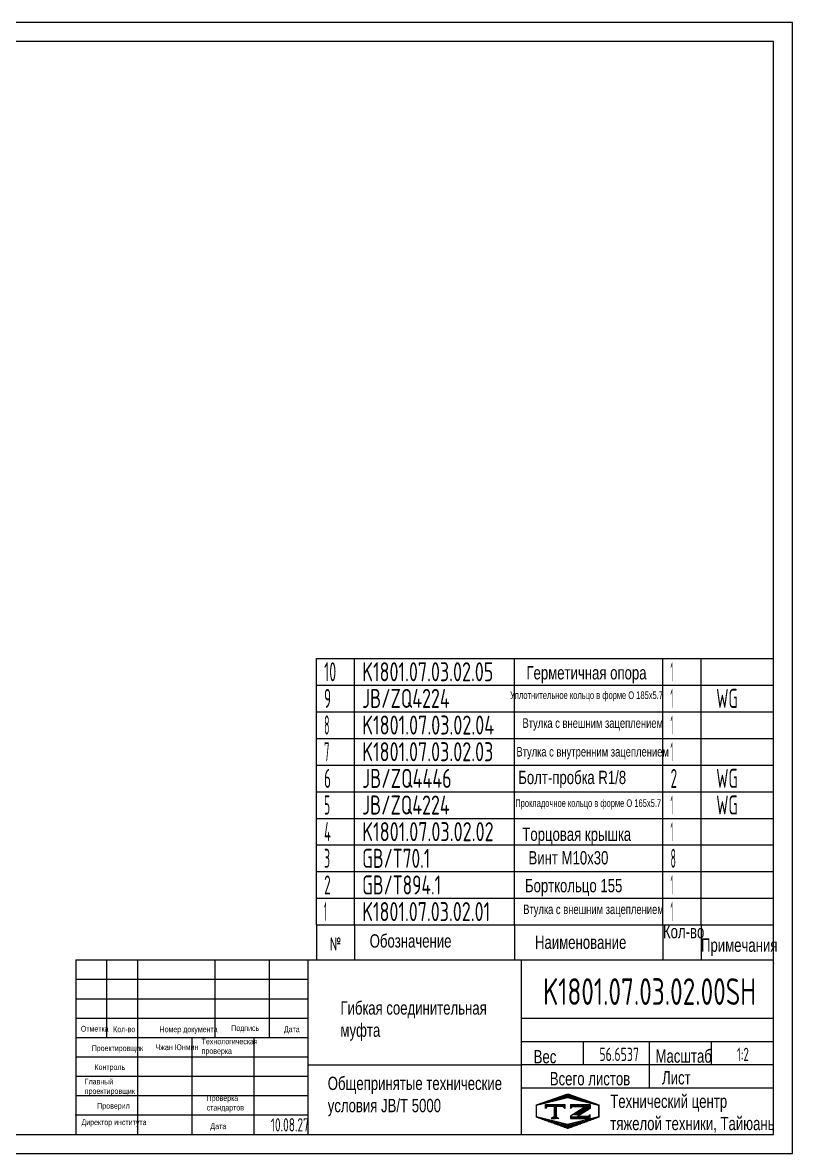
# Model space of a CAD drawing. Header units: millimetres. Extents: x 0 to 840, y 0 to 594.
# Drawn here: x 436 to 840, y 0 to 594 of the extents above; entities that cross this region are included whole.
import ezdxf
from ezdxf.enums import TextEntityAlignment as Align

# ---------------------------------------------------------------- set-up
doc = ezdxf.new("R2010")
doc.units = ezdxf.units.MM
doc.header["$LTSCALE"] = 20
for name, color, linetype in [('01', 7, 'Continuous'), ('02', 1, 'Continuous'), ('11', 3, 'Continuous'), ('THICK', 7, 'Continuous')]:
    doc.layers.add(name, color=color, linetype=linetype)
doc.styles.get("Standard").update_dxf_attribs({"font": 'isocp', "width": 0.707, "bigfont": 'intecad.shx'})

# ---------------------------------------------------------------- blocks, each defined once
blk = doc.blocks.new('*U83')
at = {"layer": '01'}
for points in [[(415, 292), (25, 292)], [(415, 5), (415, 292)], [(25, 5), (415, 5)]]:
    blk.add_lwpolyline(points, dxfattribs=at)
at = {"layer": '02'}
for points in [[(420, 297), (0, 297)], [(420, 0), (420, 297)], [(0, 0), (420, 0)]]:
    blk.add_lwpolyline(points, dxfattribs=at)
blk = doc.blocks.new('*U86')
at = {"layer": '01'}
for p, q in [((0, -14), (0, 0)), ((240, -14), (240, 0))]:
    blk.add_line(p, q, dxfattribs=at)
at = {"layer": '02'}
for p, q in [((0, 0), (20, 0)), ((20, -14), (20, 0)), ((20, 0), (104, 0)), ((104, -14), (104, 0)), ((104, 0), (182, 0)), ((182, -14), (182, 0)), ((182, 0), (202, 0)), ((202, -14), (202, 0)), ((202, 0), (240, 0))]:
    blk.add_line(p, q, dxfattribs=at)
blk = doc.blocks.new('*U87')
at = {"layer": '01'}
for p, q in [((0, -14), (0, 0)), ((240, -14), (240, 0))]:
    blk.add_line(p, q, dxfattribs=at)
at = {"layer": '02'}
for p, q in [((0, 0), (20, 0)), ((20, -14), (20, 0)), ((20, 0), (104, 0)), ((104, -14), (104, 0)), ((104, 0), (182, 0)), ((182, -14), (182, 0)), ((182, 0), (202, 0)), ((202, -14), (202, 0)), ((202, 0), (240, 0))]:
    blk.add_line(p, q, dxfattribs=at)
blk = doc.blocks.new('*U88')
at = {"layer": '01'}
for p, q in [((0, -14), (0, 0)), ((240, -14), (240, 0))]:
    blk.add_line(p, q, dxfattribs=at)
at = {"layer": '02'}
for p, q in [((0, 0), (20, 0)), ((20, -14), (20, 0)), ((20, 0), (104, 0)), ((104, -14), (104, 0)), ((104, 0), (182, 0)), ((182, -14), (182, 0)), ((182, 0), (202, 0)), ((202, -14), (202, 0)), ((202, 0), (240, 0))]:
    blk.add_line(p, q, dxfattribs=at)
blk = doc.blocks.new('*U89')
at = {"layer": '01'}
for p, q in [((0, -14), (0, 0)), ((240, -14), (240, 0))]:
    blk.add_line(p, q, dxfattribs=at)
at = {"layer": '02'}
for p, q in [((0, 0), (20, 0)), ((20, -14), (20, 0)), ((20, 0), (104, 0)), ((104, -14), (104, 0)), ((104, 0), (182, 0)), ((182, -14), (182, 0)), ((182, 0), (202, 0)), ((202, -14), (202, 0)), ((202, 0), (240, 0))]:
    blk.add_line(p, q, dxfattribs=at)
blk = doc.blocks.new('*U90')
at = {"layer": '01'}
for p, q in [((0, -14), (0, 0)), ((240, -14), (240, 0))]:
    blk.add_line(p, q, dxfattribs=at)
at = {"layer": '02'}
for p, q in [((0, 0), (20, 0)), ((20, -14), (20, 0)), ((20, 0), (104, 0)), ((104, -14), (104, 0)), ((104, 0), (182, 0)), ((182, -14), (182, 0)), ((182, 0), (202, 0)), ((202, -14), (202, 0)), ((202, 0), (240, 0))]:
    blk.add_line(p, q, dxfattribs=at)
blk = doc.blocks.new('*U91')
at = {"layer": '01'}
for p, q in [((0, -14), (0, 0)), ((240, -14), (240, 0))]:
    blk.add_line(p, q, dxfattribs=at)
at = {"layer": '02'}
for p, q in [((0, 0), (20, 0)), ((20, -14), (20, 0)), ((20, 0), (104, 0)), ((104, -14), (104, 0)), ((104, 0), (182, 0)), ((182, -14), (182, 0)), ((182, 0), (202, 0)), ((202, -14), (202, 0)), ((202, 0), (240, 0))]:
    blk.add_line(p, q, dxfattribs=at)
blk = doc.blocks.new('*U92')
at = {"layer": '01'}
for p, q in [((0, -14), (0, 0)), ((240, -14), (240, 0))]:
    blk.add_line(p, q, dxfattribs=at)
at = {"layer": '02'}
for p, q in [((0, 0), (20, 0)), ((20, -14), (20, 0)), ((20, 0), (104, 0)), ((104, -14), (104, 0)), ((104, 0), (182, 0)), ((182, -14), (182, 0)), ((182, 0), (202, 0)), ((202, -14), (202, 0)), ((202, 0), (240, 0))]:
    blk.add_line(p, q, dxfattribs=at)
blk = doc.blocks.new('*U93')
at = {"layer": '01'}
for p, q in [((0, -14), (0, 0)), ((240, -14), (240, 0))]:
    blk.add_line(p, q, dxfattribs=at)
at = {"layer": '02'}
for p, q in [((0, 0), (20, 0)), ((20, -14), (20, 0)), ((20, 0), (104, 0)), ((104, -14), (104, 0)), ((104, 0), (182, 0)), ((182, -14), (182, 0)), ((182, 0), (202, 0)), ((202, -14), (202, 0)), ((202, 0), (240, 0))]:
    blk.add_line(p, q, dxfattribs=at)
blk = doc.blocks.new('*U94')
at = {"layer": '01'}
for p, q in [((0, -14), (0, 0)), ((240, -14), (240, 0))]:
    blk.add_line(p, q, dxfattribs=at)
at = {"layer": '02'}
for p, q in [((0, 0), (20, 0)), ((20, -14), (20, 0)), ((20, 0), (104, 0)), ((104, -14), (104, 0)), ((104, 0), (182, 0)), ((182, -14), (182, 0)), ((182, 0), (202, 0)), ((202, -14), (202, 0)), ((202, 0), (240, 0))]:
    blk.add_line(p, q, dxfattribs=at)
blk = doc.blocks.new('*U95')
at = {"layer": '01'}
for p, q in [((0, -14), (0, 0)), ((0, 0), (20, 0)), ((20, 0), (104, 0)), ((104, 0), (182, 0)), ((182, 0), (202, 0)), ((202, 0), (240, 0)), ((240, -14), (240, 0))]:
    blk.add_line(p, q, dxfattribs=at)
at = {"layer": '02'}
for p, q in [((20, -14), (20, 0)), ((104, -14), (104, 0)), ((182, -14), (182, 0)), ((202, -14), (202, 0))]:
    blk.add_line(p, q, dxfattribs=at)
blk = doc.blocks.new('*X99')
at = {"color": 0}
for p, q in [((127.06, 7.8), (132.06, 7.8)), ((127.06, 7.5), (132.06, 7.5)), ((127.06, 7.2), (127.32, 7.2)), ((128.77, 6), (130.57, 6)), ((129.23, 6.3), (131.04, 6.3)), ((129.7, 6.6), (131.51, 6.6)), ((130.16, 6.9), (131.98, 6.9)), ((130.62, 7.2), (132.06, 7.2)), ((127.84, 5.4), (129.64, 5.4)), ((128.3, 5.7), (130.1, 5.7))]:
    blk.add_line(p, q, dxfattribs=at)
blk = doc.blocks.new('*X100')
at = {"color": 0}
for p, q in [((127.06, 4.8), (132.06, 4.8)), ((127.06, 4.5), (132.06, 4.5)), ((131.84, 5.1), (132.06, 5.1))]:
    blk.add_line(p, q, dxfattribs=at)
blk = doc.blocks.new('*X98')
at = {"color": 0}
for p, q in [((122.34, 4.5), (123.72, 4.5)), ((122.82, 4.8), (123.24, 4.8))]:
    blk.add_line(p, q, dxfattribs=at)
blk = doc.blocks.new('*X97')
at = {"color": 0}
for p, q in [((120.53, 7.8), (125.53, 7.8)), ((120.53, 7.5), (125.53, 7.5)), ((120.53, 7.2), (120.79, 7.2)), ((125.27, 7.2), (125.53, 7.2))]:
    blk.add_line(p, q, dxfattribs=at)
blk = doc.blocks.new('*X96')
at = {"color": 0}
for p, q in [((121.52, 9), (123.12, 9)), ((122.38, 9.3), (124.32, 9.3)), ((123.24, 9.6), (125.52, 9.6)), ((124.1, 9.9), (128.52, 9.9)), ((124.97, 10.2), (127.67, 10.2)), ((125.83, 10.5), (126.82, 10.5)), ((127.02, 9.6), (129.37, 9.6)), ((128.22, 9.3), (130.22, 9.3)), ((129.42, 9), (131.07, 9)), ((118.22, 7.8), (118.32, 7.8)), ((118.22, 7.5), (118.27, 7.5)), ((118.22, 7.2), (118.27, 7.2)), ((118.22, 6.9), (118.27, 6.9)), ((118.22, 6.6), (118.27, 6.6)), ((118.22, 6.3), (118.27, 6.3)), ((118.22, 6), (118.27, 6)), ((118.94, 8.1), (119.52, 8.1)), ((119.8, 8.4), (120.72, 8.4)), ((120.66, 8.7), (121.92, 8.7)), ((130.62, 8.7), (131.92, 8.7)), ((131.82, 8.4), (132.77, 8.4)), ((133.02, 8.1), (133.62, 8.1)), ((134.22, 7.8), (134.32, 7.8)), ((134.27, 7.5), (134.32, 7.5)), ((134.27, 7.2), (134.32, 7.2)), ((134.27, 6.9), (134.32, 6.9)), ((134.27, 6.6), (134.32, 6.6)), ((134.27, 6.3), (134.32, 6.3)), ((134.27, 6), (134.32, 6)), ((118.22, 5.7), (118.27, 5.7)), ((118.22, 5.4), (118.27, 5.4)), ((118.22, 5.1), (118.27, 5.1)), ((118.22, 4.8), (118.27, 4.8)), ((118.79, 4.5), (119.42, 4.5)), ((119.61, 4.2), (120.62, 4.2)), ((120.43, 3.9), (121.82, 3.9)), ((121.26, 3.6), (123.02, 3.6)), ((122.08, 3.3), (124.22, 3.3)), ((122.91, 3), (125.42, 3)), ((127.12, 3), (129.7, 3)), ((128.32, 3.3), (130.51, 3.3)), ((129.52, 3.6), (131.32, 3.6)), ((130.72, 3.9), (132.14, 3.9)), ((131.92, 4.2), (132.95, 4.2)), ((133.12, 4.5), (133.76, 4.5)), ((134.27, 5.7), (134.32, 5.7)), ((134.27, 5.4), (134.32, 5.4)), ((134.27, 5.1), (134.32, 5.1)), ((134.27, 4.8), (134.32, 4.8)), ((123.73, 2.7), (128.89, 2.7)), ((124.55, 2.4), (128.07, 2.4)), ((125.38, 2.1), (127.26, 2.1)), ((126.2, 1.8), (126.45, 1.8))]:
    blk.add_line(p, q, dxfattribs=at)

msp = doc.modelspace()

# ---------------------------------------------------------------- linework, layer by layer
at = {"layer": '01'}
for p, q in [((590, 120), (830, 120)), ((590, 120), (590, 101.6091)), ((610, 120), (610, 101.6091)), ((694, 120), (694, 101.6091)), ((772, 120), (772, 101.6091)), ((792, 120), (792, 101.6091))]:
    msp.add_line(p, q, dxfattribs=at)
msp.add_point((830, 100), dxfattribs=at)
at = {"layer": 'THICK'}
for p, q in [((463.5638, 101.6091), (463.5638, 10)), ((463.5638, 101.6091), (830, 101.6091)), ((479.8446, 101.5649), (479.8446, 101.6091)), ((479.8498, 60.8939), (479.8498, 101.6091)), ((496.1359, 10), (496.1359, 101.6091)), ((536.851, 60.8939), (536.851, 101.6091)), ((565.3516, 60.8939), (565.3516, 101.6091)), ((585.7092, 10), (585.7092, 101.6091)), ((697.6758, 10), (697.6758, 101.6091)), ((830, 10), (830, 101.6091)), ((463.5638, 71.0727), (585.7092, 71.0727)), ((697.6758, 71.0727), (830, 71.0727)), ((463.5638, 60.8939), (585.7092, 60.8939)), ((524.6365, 10), (524.6365, 60.8939)), ((557.2086, 10), (557.2086, 60.8939)), ((697.6758, 58.8582), (830, 58.8582)), ((730.2479, 46.6436), (730.2479, 58.8582)), ((764.8558, 34.4291), (764.8558, 58.8582)), ((797.4279, 46.6436), (797.4279, 58.8582)), ((585.7092, 46.4672), (697.6758, 46.4672)), ((697.6758, 46.6436), (830, 46.6436)), ((697.6758, 34.4291), (830, 34.4291)), ((463.5638, 10), (830, 10))]:
    msp.add_line(p, q, dxfattribs=at)
at = {"layer": 'THICK', "color": 3}
for p, q in [((463.5638, 91.4303), (585.7092, 91.4303)), ((463.5638, 81.2515), (585.7092, 81.2515)), ((463.5638, 50.7151), (585.7092, 50.7151)), ((463.5638, 40.5364), (585.7092, 40.5364)), ((463.5638, 30.3576), (585.7092, 30.3576)), ((705.5177, 25.4841), (722.0176, 31.231)), ((722.0176, 31.231), (738.3032, 25.4841)), ((705.5177, 19.0842), (705.5177, 25.4841)), ((705.6248, 25.3547), (721.9109, 29.4262)), ((705.6248, 19.2474), (705.6248, 25.3547)), ((710.2236, 23.6382), (710.2236, 25.6739)), ((710.2236, 25.6739), (720.4024, 25.6739)), ((711.2415, 24.6561), (710.2236, 23.6382)), ((719.3845, 24.6561), (711.2415, 24.6561)), ((714.8675, 24.6658), (714.8675, 19.0821)), ((715.3128, 24.6658), (715.3128, 19.0821)), ((715.8218, 24.6658), (715.8218, 19.0821)), ((720.4024, 23.6382), (719.3845, 24.6561)), ((720.4024, 25.6739), (720.4024, 23.6382)), ((721.9109, 29.4262), (738.1969, 25.3547)), ((723.5193, 25.6739), (723.5193, 23.6382)), ((723.5193, 25.6739), (733.698, 25.6739)), ((723.5193, 23.6382), (724.5371, 24.6561)), ((731.5348, 24.6561), (723.5193, 19.4699)), ((724.5371, 24.6561), (731.5348, 24.6561)), ((733.698, 25.6739), (733.698, 23.6382)), ((738.1969, 25.3547), (738.1969, 19.2474)), ((738.3032, 25.4841), (738.3032, 19.0842)), ((463.5638, 20.1788), (585.7092, 20.1788)), ((722.0176, 13.0761), (705.5177, 19.0842)), ((721.9109, 15.1759), (705.6248, 19.2474)), ((715.3128, 19.5474), (713.3407, 18.3066)), ((713.3407, 18.3066), (715.3128, 18.3066)), ((715.3128, 19.5474), (717.2849, 18.3066)), ((717.2849, 18.3066), (715.3128, 18.3066)), ((738.1969, 19.2474), (721.9109, 15.1759)), ((738.3032, 19.0842), (722.0176, 13.0761)), ((723.5193, 19.4699), (723.5193, 18.3066)), ((723.5193, 18.3066), (733.6978, 18.3066)), ((728.483, 20.3202), (726.9273, 19.3245)), ((732.6799, 19.3245), (726.9273, 19.3245)), ((733.6978, 23.6576), (728.483, 20.3202)), ((733.6978, 20.3424), (732.6799, 19.3245)), ((733.6978, 18.3066), (733.6978, 20.3424))]:
    msp.add_line(p, q, dxfattribs=at)
for p in [(463.5638, 20.1788), (463.5638, 10)]:
    msp.add_point(p, dxfattribs=at)

# ---------------------------------------------------------------- block references
at = {"layer": '01', "xscale": 2, "yscale": 2, "zscale": 2}
msp.add_blockref('*U83', (0, 0), dxfattribs=at)
at = {"layer": '01'}
for name, p in [('*U95', (590, 260)), ('*U94', (590, 246)), ('*U93', (590, 232)), ('*U92', (590, 218)), ('*U91', (590, 204)), ('*U90', (590, 190)), ('*U89', (590, 176)), ('*U88', (590, 162)), ('*U87', (590, 148)), ('*U86', (590, 134))]:
    msp.add_blockref(name, p, dxfattribs=at)
at = {"layer": 'THICK', "color": 3, "xscale": 2.035756800000335, "yscale": 2.035756800000001, "zscale": 2.035756800000001}
for name in ['*X96', '*X97', '*X99', '*X98', '*X100']:
    msp.add_blockref(name, (464.8513, 9.5026), dxfattribs=at)

# ---------------------------------------------------------------- texts
at = {"layer": '01', "attachment_point": 1}
for s, insert, char_height in [('{\\fArial|b0|i0|c204|p34;\\C3;Герметичная опора}', (700.2803, 255.9734), 7), ('{\\fArial|b0|i0|c204|p34;\\C3;Уплотнительное кольцо в форме О 185х5.7}', (691.7154, 242.6945), 4), ('{\\fArial|b0|i0|c204|p34;\\C3;Втулка с внешним зацеплением}', (698.2129, 228.5304), 5), ('{\\fArial|b0|i0|c204|p34;\\C3;Втулка с внутренним зацеплением}', (695.027, 213.481), 5), ('{\\fArial|b0|i0|c204|p34;\\C3;Болт-пробка \\fArial|b0|i0|c0|p34;R1/8}', (695.9998, 200.9932), 7), ('{\\fArial|b0|i0|c204|p34;\\C3;Прокладочное кольцо в форме О 165х5.7}', (694.4045, 185.9833), 4), ('{\\fArial|b0|i0|c204|p34;\\C3;Торцовая крышка}', (698.1202, 171.1334), 7), ('{\\fArial|b0|i0|c204|p34;\\C3;Винт М10х30}', (701.3701, 158.7819), 7), ('{\\fArial|b0|i0|c204|p34;\\C3;Борткольцо 155}', (699.5122, 144.1639), 7), ('{\\fArial|b0|i0|c204|p34;\\C3;Втулка с внешним зацеплением}', (698.5833, 130.7061), 5), ('{\\fArial|b0|i0|c204|p34;Кол-во}', (772, 120), 7), ('{\\fArial|b0|i0|c204|p34;Обозначение}', (617.9318, 115.1074), 7), ('{\\fArial|b0|i0|c204|p34;Наименование}', (704.7861, 114.4113), 7), ('{\\fArial|b0|i0|c204|p34;Примечания}', (792, 112.8806), 7), ('{\\fArial|b0|i0|c204|p34;\\C3;Гибкая соединительная\\Pмуфта}', (602.5884, 79.8963), 7), ('{\\fArial|b0|i0|c204|p34;Отметка}', (466.1818, 66.9778), 3), ('{\\fArial|b0|i0|c204|p34;Кол-во}', (483.1929, 66.6706), 3), ('{\\fArial|b0|i0|c204|p34;Номер документа}', (507.5533, 66.6706), 3), ('{\\fArial|b0|i0|c204|p34;Подпись}', (545.1747, 67.3215), 3), ('{\\fArial|b0|i0|c204|p34;Дата}', (572.8615, 66.6706), 3), ('{\\fArial|b0|i0|c204|p34;Проектировщик}', (471.8863, 56.7445), 3), ('{\\fArial|b0|i0|c204|p34;\\C3;Чжан Юнмин}', (505.4361, 57.2326), 3), ('{\\fArial|b0|i0|c204|p34;Вес}', (704.0966, 54.2989), 7), ('{\\fArial|b0|i0|c204|p34;Масштаб}', (768.1018, 54.6243), 7), ('{\\fArial|b0|i0|c204|p34;Контроль}', (473.3521, 46.8184), 3), ('{\\fArial|b0|i0|c204|p34;Всего листов}', (712.5655, 42.7456), 7), ('{\\fArial|b0|i0|c204|p34;Лист}', (771.522, 43.2337), 7), ('{\\fArial|b0|i0|c204|p34;Главный\\Pпроектировщик}', (468.2645, 39.225), 3), ('{\\fArial|b0|i0|c204|p34;Общепринятые технические\\Pусловия \\fArial|b0|i0|c0|p34;JB/T 5000}', (595.9118, 40.2973), 7), ('{\\fArial|b0|i0|c204|p34;Проверка\\Pстандартов}', (532.2902, 30.529), 3), ('{\\fArial|b0|i0|c204|p34;Технический центр\\Pтяжелой техники, Тайюань}', (744.3238, 30.8668), 7), ('{\\fArial|b0|i0|c204|p34;Проверил}', (474.8178, 26.478), 3), ('{\\fArial|b0|i0|c204|p34;Директор института}', (466.5259, 17.8537), 3), ('{\\fArial|b0|i0|c204|p34;Дата}', (534.2629, 15.7383), 3)]:
    msp.add_mtext(s, dxfattribs=dict(at, insert=insert, char_height=char_height))
for s, insert, char_height, width in [('{\\Fisocp,intecad|c204;№}', (597.031, 113.4831), 7, 0.23223), ('{\\fArial|b0|i0|c204|p34;Технологическая\\Pпроверка}', (529.6559, 60.2891), 3, 1.494229)]:
    msp.add_mtext(s, dxfattribs=dict(at, insert=insert, char_height=char_height, width=width))
at = {"layer": '11'}
for s, height, width, p, p2 in [('10', 10, 0.606076, (594, 248), (600.3686, 248)), ('K1801.07.03.02.05', 10, 0.696284, (614, 248), (682.9072, 248)), ('1', 10, 0.404, (776, 248), (777.414, 248)), ('9', 10, 0.579528, (594, 234), (597.6023, 234)), ('JB/ZQ4224', 10, 0.691053, (614, 234), (659.955, 234)), ('1', 10, 0.404, (776, 234), (777.414, 234)), ('WG', 10, 0.6464, (800, 234), (811.312, 234)), ('8', 10, 0.514182, (594, 220), (596.828, 220)), ('K1801.07.03.02.04', 10, 0.696347, (614, 220), (683.3213, 220)), ('1', 10, 0.404, (776, 220), (777.414, 220)), ('7', 10, 0.514182, (594, 206), (596.828, 206)), ('K1801.07.03.02.03', 10, 0.696284, (614, 206), (682.9072, 206)), ('1', 10, 0.404, (776, 206), (777.414, 206)), ('6', 10, 0.600695, (594, 192), (597.6018, 192)), ('JB/ZQ4446', 10, 0.691404, (614, 192), (661.0127, 192)), ('2', 10, 0.562593, (776, 192), (779.4322, 192)), ('WG', 10, 0.6464, (800, 192), (811.312, 192)), ('5', 10, 0.527686, (594, 178), (597.1208, 178)), ('JB/ZQ4224', 10, 0.691053, (614, 178), (659.955, 178)), ('1', 10, 0.404, (776, 178), (777.414, 178)), ('WG', 10, 0.6464, (800, 178), (811.312, 178)), ('4', 10, 0.543846, (594, 164), (597.535, 164)), ('K1801.07.03.02.02', 10, 0.696304, (614, 164), (683.039, 164)), ('1', 10, 0.404, (776, 164), (777.414, 164)), ('3', 10, 0.527686, (594, 150), (597.1208, 150)), ('GB/T70.1', 10, 0.693516, (614, 150), (649.7161, 150)), ('8', 10, 0.514182, (776, 150), (778.828, 150)), ('2', 10, 0.562593, (594, 136), (597.4322, 136)), ('GB/T894.1', 10, 0.695336, (614, 136), (655.3968, 136)), ('1', 10, 0.404, (776, 136), (777.414, 136)), ('1', 10, 0.404, (594, 122), (595.414, 122)), ('K1801.07.03.02.01', 10, 0.696016, (614, 122), (681.2003, 122)), ('1', 10, 0.404, (776, 122), (777.414, 122)), ('K1801.07.03.02.00SH', 14, 0.697742, (709.0516, 78), (820.9484, 78)), ('56.6537', 7, 0.682621, (738.6071, 48.5), (759.3929, 48.5)), ('1:2', 7, 0.63179, (810.882, 48.5), (817.118, 48.5)), ('10.08.27', 7, 0.642055, (566, 11.5), (586, 11.5))]:
    msp.add_text(s, height=height, dxfattribs=dict(at, width=width)).set_placement(p, p2, align=Align.FIT)

doc.saveas('drawing.dxf')
